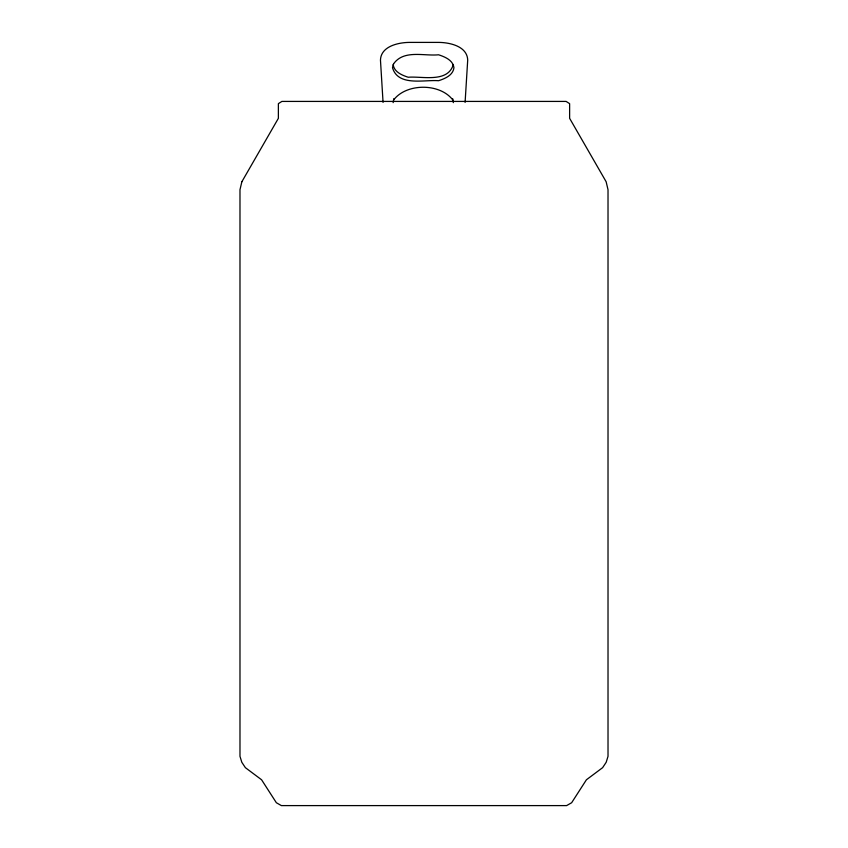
<?xml version="1.0" encoding="UTF-8"?>
<svg xmlns="http://www.w3.org/2000/svg" width="848" height="848" viewBox="0 0 848 848"><rect width="100%" height="100%" fill="white"/><g stroke="black" fill="none" stroke-linecap="round" stroke-linejoin="round"><path stroke-width="1.27" d="M465.096 102.385L467.704 60.113C467.301 46.311 449.928 42.495 438.766 42.4L409.393 42.4C398.242 42.495 380.869 46.311 380.466 60.113L383.063 102.385M393.133 102.64L393.779 98.707M453.32 64.543C447.818 83.178 422.24 76.066 408.206 77.242C401.963 75.218 394.066 71.963 393.165 64.543M393.557 100.075C406.319 82.977 440.133 82.977 452.896 100.075M452.705 98.707L453.32 102.64M241.86 181.748L239.984 189.719L239.984 756.331L241.807 762.267L245.379 767.663L261.587 779.778L276.353 802.727L281.377 805.6L566.623 805.6L571.647 802.727L586.413 779.778L602.621 767.663L606.193 762.267L608.016 756.331L608.016 189.719L606.14 181.748L569.623 118.317L569.623 103.647L566.114 101.421L281.886 101.421L278.377 103.647L278.377 118.317L241.86 181.748M393.557 63.876L392.507 67.755C398.125 86.782 424.254 79.511 438.586 80.719C444.956 78.652 453.033 75.324 453.945 67.755C453.033 60.176 444.956 56.858 438.586 54.791C423.862 56.265 403.786 49.438 393.557 63.876"/></g></svg>
